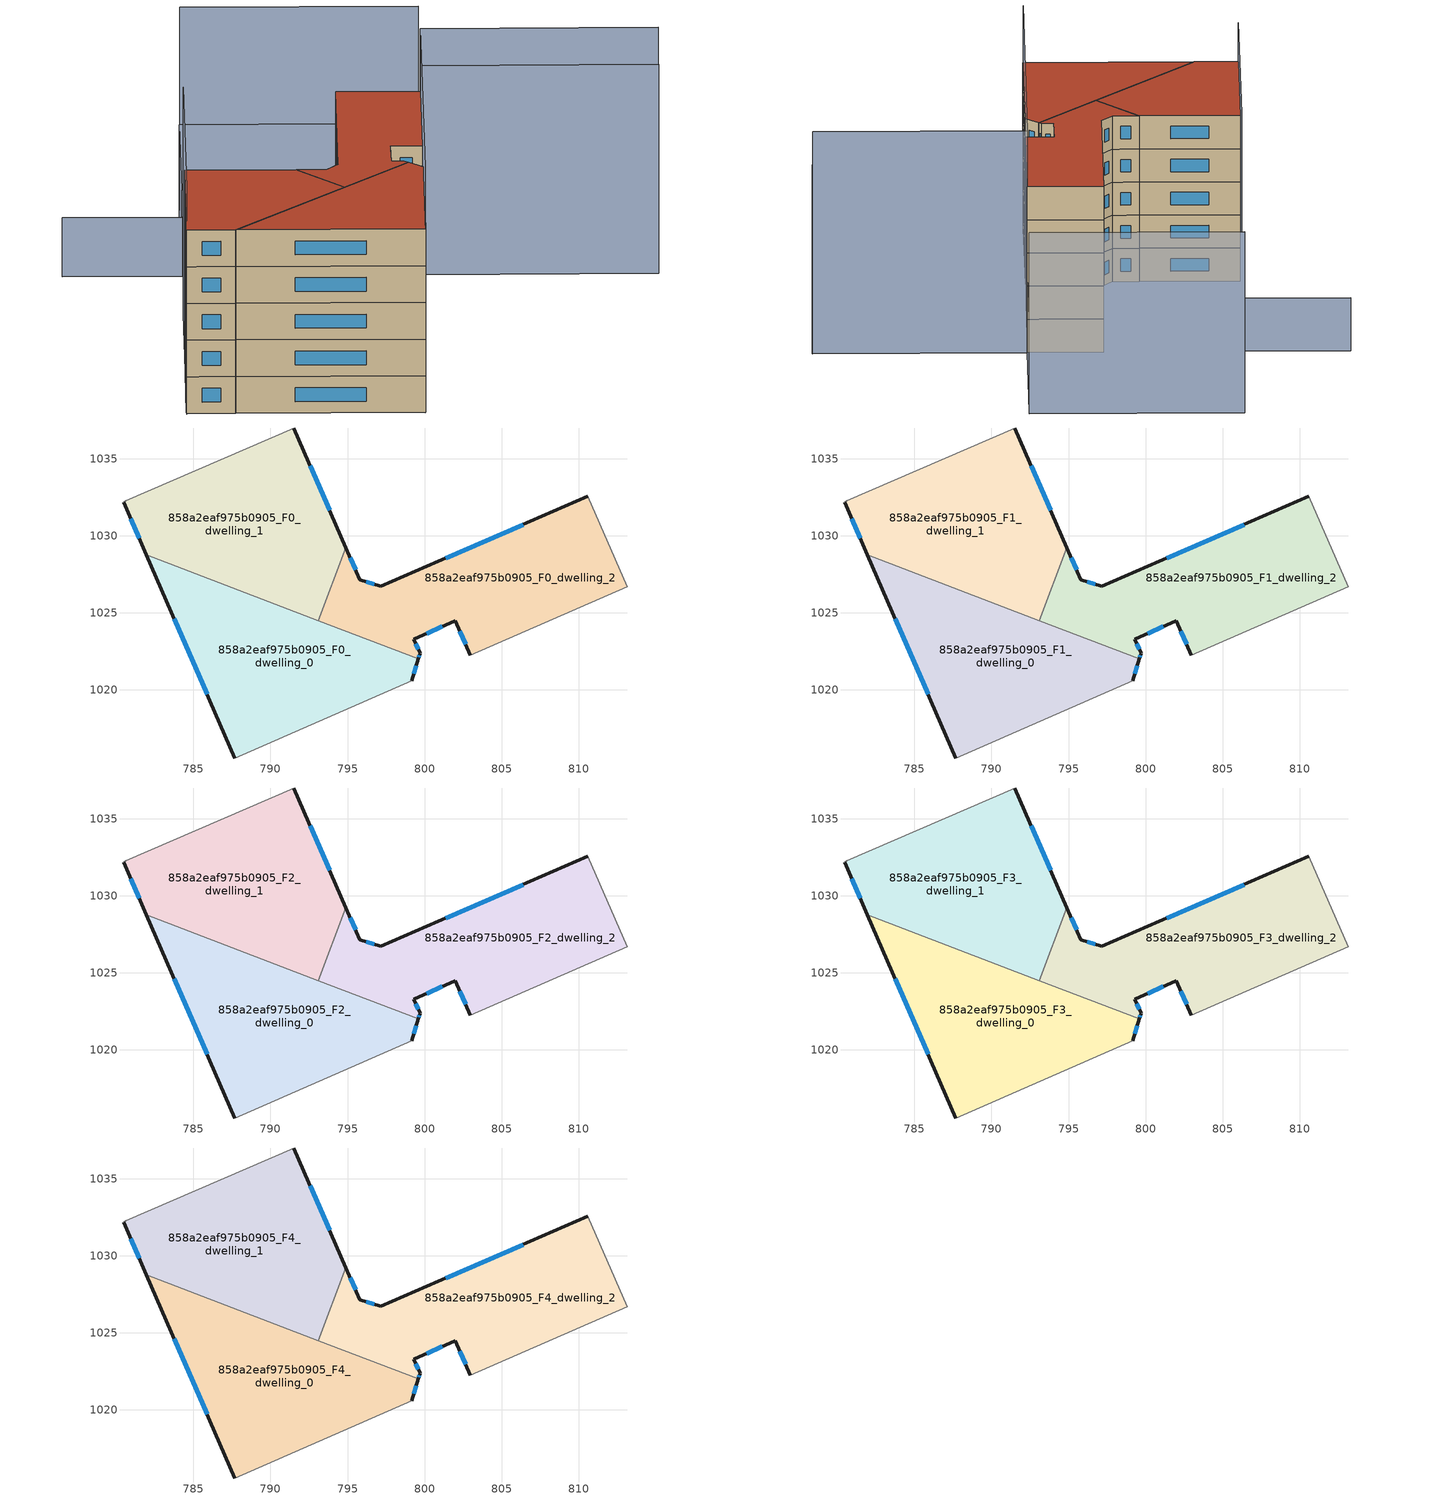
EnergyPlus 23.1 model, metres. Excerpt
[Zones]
858a2eaf975b0905_F0_dwelling_0
 floor ground (EU_floor_Construction): 799.58,1022 799.15,1020.6 787.68,1015.58 781.96,1028.75 z0
 wall outside (EU_wall_Construction): 799.15,1020.6 799.58,1022 / 781.96,1028.75 787.68,1015.58 z0:3
 wall adiabatic (EU_wall_Construction): 787.68,1015.58 799.15,1020.6 z0:3
 wall to 858a2eaf975b0905_F0_dwelling_1 (EU_wall_Construction): 793.09,1024.49 781.96,1028.75 z0:3
 wall to 858a2eaf975b0905_F0_dwelling_2 (EU_wall_Construction): 799.58,1022 793.09,1024.49 z0:3
 window (EU_Window_Construction): 799.28,1021.04 799.45,1021.56 / 783.75,1024.63 785.89,1019.71 z0.94:2.06
858a2eaf975b0905_F0_dwelling_1
 floor ground (EU_floor_Construction): 791.52,1036.99 794.9,1029.21 793.09,1024.49 781.96,1028.75 780.47,1032.18 780.61,1032.25 z0
 wall outside (EU_wall_Construction): 794.9,1029.21 791.52,1036.99 / 780.47,1032.18 781.96,1028.75 z0:3
 wall adiabatic (EU_wall_Construction): 791.52,1036.99 780.61,1032.25 780.47,1032.18 z0:3
 wall to 858a2eaf975b0905_F0_dwelling_2 (EU_wall_Construction): 793.09,1024.49 794.9,1029.21 z0:3
 window (EU_Window_Construction): 793.84,1031.65 792.58,1034.55 / 780.94,1031.11 781.49,1029.83 z0.94:2.06
858a2eaf975b0905_F0_dwelling_2
 floor ground (EU_floor_Construction): 810.59,1032.56 813.15,1026.68 802.96,1022.25 801.98,1024.5 799.3,1023.27 799.7,1022.37 799.58,1022 793.09,1024.49 794.9,1029.21 795.8,1027.14 797.15,1026.71 z0
 wall outside (EU_wall_Construction): 799.58,1022 799.7,1022.37 799.3,1023.27 801.98,1024.5 802.96,1022.25 / 810.59,1032.56 797.15,1026.71 795.8,1027.14 794.9,1029.21 z0:3
 wall adiabatic (EU_wall_Construction): 802.96,1022.25 813.15,1026.68 810.59,1032.56 z0:3
 window (EU_Window_Construction): 802.29,1023.79 802.65,1022.96 / 800.14,1023.66 801.14,1024.11 / 799.57,1022.65 799.43,1022.99 / 799.62,1022.12 799.66,1022.25 / 795.51,1027.79 795.18,1028.56 / 796.73,1026.85 796.22,1027.01 / 806.38,1030.73 801.36,1028.55 z0.94:2.06
858a2eaf975b0905_F1_dwelling_0
 floor to 858a2eaf975b0905_F0_dwelling_0 (EU_floor_Construction): 799.58,1022 799.15,1020.6 787.68,1015.58 781.96,1028.75 z3
 wall outside (EU_wall_Construction): 799.15,1020.6 799.58,1022 / 781.96,1028.75 787.68,1015.58 z3:6
 wall adiabatic (EU_wall_Construction): 787.68,1015.58 799.15,1020.6 z3:6
 wall to 858a2eaf975b0905_F1_dwelling_1 (EU_wall_Construction): 793.09,1024.49 781.96,1028.75 z3:6
 wall to 858a2eaf975b0905_F1_dwelling_2 (EU_wall_Construction): 799.58,1022 793.09,1024.49 z3:6
 window (EU_Window_Construction): 799.28,1021.04 799.45,1021.56 / 783.75,1024.63 785.89,1019.71 z3.94:5.06
858a2eaf975b0905_F1_dwelling_1
 floor to 858a2eaf975b0905_F0_dwelling_1 (EU_floor_Construction): 791.52,1036.99 794.9,1029.21 793.09,1024.49 781.96,1028.75 780.47,1032.18 780.61,1032.25 z3
 wall outside (EU_wall_Construction): 794.9,1029.21 791.52,1036.99 / 780.47,1032.18 781.96,1028.75 z3:6
 wall adiabatic (EU_wall_Construction): 791.52,1036.99 780.61,1032.25 780.47,1032.18 z3:6
 wall to 858a2eaf975b0905_F1_dwelling_2 (EU_wall_Construction): 793.09,1024.49 794.9,1029.21 z3:6
 window (EU_Window_Construction): 793.84,1031.65 792.58,1034.55 / 780.94,1031.11 781.49,1029.83 z3.94:5.06
858a2eaf975b0905_F1_dwelling_2
 floor to 858a2eaf975b0905_F0_dwelling_2 (EU_floor_Construction): 810.59,1032.56 813.15,1026.68 802.96,1022.25 801.98,1024.5 799.3,1023.27 799.7,1022.37 799.58,1022 793.09,1024.49 794.9,1029.21 795.79,1027.14 797.15,1026.71 z3
 wall outside (EU_wall_Construction): 799.58,1022 799.7,1022.37 799.3,1023.27 801.98,1024.5 802.96,1022.25 / 810.59,1032.56 797.15,1026.71 795.8,1027.14 794.9,1029.21 z3:6
 wall adiabatic (EU_wall_Construction): 802.96,1022.25 813.15,1026.68 810.59,1032.56 z3:6
 window (EU_Window_Construction): 802.29,1023.79 802.65,1022.96 / 800.14,1023.66 801.14,1024.11 / 799.57,1022.65 799.43,1022.99 / 799.62,1022.12 799.66,1022.25 / 795.51,1027.79 795.18,1028.56 / 796.73,1026.85 796.22,1027.01 / 806.38,1030.73 801.36,1028.55 z3.94:5.06
858a2eaf975b0905_F2_dwelling_0
 floor to 858a2eaf975b0905_F1_dwelling_0 (EU_floor_Construction): 799.58,1022 799.15,1020.6 787.68,1015.58 781.96,1028.75 z6
 wall outside (EU_wall_Construction): 799.15,1020.6 799.58,1022 / 781.96,1028.75 787.68,1015.58 z6:9
 wall adiabatic (EU_wall_Construction): 787.68,1015.58 799.15,1020.6 z6:9
 wall to 858a2eaf975b0905_F2_dwelling_1 (EU_wall_Construction): 793.09,1024.49 781.96,1028.75 z6:9
 wall to 858a2eaf975b0905_F2_dwelling_2 (EU_wall_Construction): 799.58,1022 793.09,1024.49 z6:9
 window (EU_Window_Construction): 799.28,1021.04 799.45,1021.56 / 783.75,1024.63 785.89,1019.71 z6.94:8.06
858a2eaf975b0905_F2_dwelling_1
 floor to 858a2eaf975b0905_F1_dwelling_1 (EU_floor_Construction): 791.52,1036.99 794.9,1029.21 793.09,1024.49 781.96,1028.75 780.47,1032.18 780.61,1032.25 z6
 wall outside (EU_wall_Construction): 794.9,1029.21 791.52,1036.99 / 780.47,1032.18 781.96,1028.75 z6:9
 wall adiabatic (EU_wall_Construction): 791.52,1036.99 780.61,1032.25 780.47,1032.18 z6:9
 wall to 858a2eaf975b0905_F2_dwelling_2 (EU_wall_Construction): 793.09,1024.49 794.9,1029.21 z6:9
 window (EU_Window_Construction): 793.84,1031.65 792.58,1034.55 / 780.94,1031.11 781.49,1029.83 z6.94:8.06
858a2eaf975b0905_F2_dwelling_2
 floor to 858a2eaf975b0905_F1_dwelling_2 (EU_floor_Construction): 810.59,1032.56 813.15,1026.68 802.96,1022.25 801.98,1024.5 799.3,1023.27 799.7,1022.37 799.58,1022 793.09,1024.49 794.9,1029.21 795.79,1027.14 797.15,1026.71 z6
 wall outside (EU_wall_Construction): 799.58,1022 799.7,1022.37 799.3,1023.27 801.98,1024.5 802.96,1022.25 / 810.59,1032.56 797.15,1026.71 795.8,1027.14 794.9,1029.21 z6:9
 wall adiabatic (EU_wall_Construction): 802.96,1022.25 813.15,1026.68 810.59,1032.56 z6:9
 window (EU_Window_Construction): 802.29,1023.79 802.65,1022.96 / 800.14,1023.66 801.14,1024.11 / 799.57,1022.65 799.43,1022.99 / 799.62,1022.12 799.66,1022.25 / 795.51,1027.79 795.18,1028.56 / 796.73,1026.85 796.22,1027.01 / 806.38,1030.73 801.36,1028.55 z6.94:8.06
858a2eaf975b0905_F3_dwelling_0
 floor to 858a2eaf975b0905_F2_dwelling_0 (EU_floor_Construction): 799.58,1022 799.15,1020.6 787.68,1015.58 781.96,1028.75 z9
 wall outside (EU_wall_Construction): 799.15,1020.6 799.58,1022 / 781.96,1028.75 787.68,1015.58 z9:12
 wall adiabatic (EU_wall_Construction): 787.68,1015.58 799.15,1020.6 z9:12
 wall to 858a2eaf975b0905_F3_dwelling_1 (EU_wall_Construction): 793.09,1024.49 781.96,1028.75 z9:12
 wall to 858a2eaf975b0905_F3_dwelling_2 (EU_wall_Construction): 799.58,1022 793.09,1024.49 z9:12
 window (EU_Window_Construction): 799.28,1021.04 799.45,1021.56 / 783.75,1024.63 785.89,1019.71 z9.94:11.06
858a2eaf975b0905_F3_dwelling_1
 floor to 858a2eaf975b0905_F2_dwelling_1 (EU_floor_Construction): 791.52,1036.99 794.9,1029.21 793.09,1024.49 781.96,1028.75 780.47,1032.18 780.61,1032.25 z9
 wall outside (EU_wall_Construction): 794.9,1029.21 791.52,1036.99 / 780.47,1032.18 781.96,1028.75 z9:12
 wall adiabatic (EU_wall_Construction): 791.52,1036.99 780.61,1032.25 780.47,1032.18 z9:12
 wall to 858a2eaf975b0905_F3_dwelling_2 (EU_wall_Construction): 793.09,1024.49 794.9,1029.21 z9:12
 window (EU_Window_Construction): 793.84,1031.65 792.58,1034.55 / 780.94,1031.11 781.49,1029.83 z9.94:11.06
858a2eaf975b0905_F3_dwelling_2
 floor to 858a2eaf975b0905_F2_dwelling_2 (EU_floor_Construction): 810.59,1032.56 813.15,1026.68 802.96,1022.25 801.98,1024.5 799.3,1023.27 799.7,1022.37 799.58,1022 793.09,1024.49 794.9,1029.21 795.79,1027.14 797.15,1026.71 z9
 wall outside (EU_wall_Construction): 799.58,1022 799.7,1022.37 799.3,1023.27 801.98,1024.5 802.96,1022.25 / 810.59,1032.56 797.15,1026.71 795.8,1027.14 794.9,1029.21 z9:12
 wall adiabatic (EU_wall_Construction): 802.96,1022.25 813.15,1026.68 810.59,1032.56 z9:12
 window (EU_Window_Construction): 802.29,1023.79 802.65,1022.96 / 800.14,1023.66 801.14,1024.11 / 799.57,1022.65 799.43,1022.99 / 799.62,1022.12 799.66,1022.25 / 795.51,1027.79 795.18,1028.56 / 796.73,1026.85 796.22,1027.01 / 806.38,1030.73 801.36,1028.55 z9.94:11.06
858a2eaf975b0905_F4_dwelling_0
 floor to 858a2eaf975b0905_F3_dwelling_0 (EU_floor_Construction): 799.58,1022 799.15,1020.6 787.68,1015.58 781.96,1028.75 z12
 wall outside (EU_wall_Construction): 799.15,1020.6 799.58,1022 / 781.96,1028.75 787.68,1015.58 z12:15
 wall adiabatic (EU_wall_Construction): 787.68,1015.58 799.15,1020.6 z12:15
 wall to 858a2eaf975b0905_F4_dwelling_1 (EU_wall_Construction): 793.09,1024.49 781.96,1028.75 z12:15
 wall to 858a2eaf975b0905_F4_dwelling_2 (EU_wall_Construction): 799.58,1022 793.09,1024.49 z12:15
 window (EU_Window_Construction): 799.28,1021.04 799.45,1021.56 / 783.75,1024.63 785.89,1019.71 z12.94:14.06
 roof outside (EU_roof_Construction): 799.15,1020.6 799.58,1022 781.96,1028.75 787.68,1015.58 z15
858a2eaf975b0905_F4_dwelling_1
 floor to 858a2eaf975b0905_F3_dwelling_1 (EU_floor_Construction): 791.52,1036.99 794.9,1029.21 793.09,1024.49 781.96,1028.75 780.47,1032.18 780.61,1032.25 z12
 wall outside (EU_wall_Construction): 794.9,1029.21 791.52,1036.99 / 780.47,1032.18 781.96,1028.75 z12:15
 wall adiabatic (EU_wall_Construction): 791.52,1036.99 780.61,1032.25 780.47,1032.18 z12:15
 wall to 858a2eaf975b0905_F4_dwelling_2 (EU_wall_Construction): 793.09,1024.49 794.9,1029.21 z12:15
 window (EU_Window_Construction): 793.84,1031.65 792.58,1034.55 / 780.94,1031.11 781.49,1029.83 z12.94:14.06
 roof outside (EU_roof_Construction): 793.09,1024.49 794.9,1029.21 791.52,1036.99 780.61,1032.25 780.47,1032.18 781.96,1028.75 z15
858a2eaf975b0905_F4_dwelling_2
 floor to 858a2eaf975b0905_F3_dwelling_2 (EU_floor_Construction): 810.59,1032.56 813.15,1026.68 802.96,1022.25 801.98,1024.5 799.3,1023.27 799.7,1022.37 799.58,1022 793.09,1024.49 794.9,1029.21 795.79,1027.14 797.15,1026.71 z12
 wall outside (EU_wall_Construction): 799.58,1022 799.7,1022.37 799.3,1023.27 801.98,1024.5 802.96,1022.25 / 810.59,1032.56 797.15,1026.71 795.8,1027.14 794.9,1029.21 z12:15
 wall adiabatic (EU_wall_Construction): 802.96,1022.25 813.15,1026.68 810.59,1032.56 z12:15
 window (EU_Window_Construction): 802.29,1023.79 802.65,1022.96 / 800.14,1023.66 801.14,1024.11 / 799.57,1022.65 799.43,1022.99 / 799.62,1022.12 799.66,1022.25 / 795.51,1027.79 795.18,1028.56 / 796.73,1026.85 796.22,1027.01 / 806.38,1030.73 801.36,1028.55 z12.94:14.06
 roof outside (EU_roof_Construction): 813.15,1026.68 810.59,1032.56 797.15,1026.71 795.8,1027.14 794.9,1029.21 793.09,1024.49 799.58,1022 799.7,1022.37 799.3,1023.27 801.98,1024.5 802.96,1022.25 z15
shading: 787.61,1015.58 813.19,1026.7 / 813.19,1026.7 820.37,1010.19 z0:20.1; 820.37,1010.12 813.15,1026.68 z0:17.1; 813.16,1026.67 805.91,1043.24 / 805.91,1043.24 818.04,1048.54 / 818.04,1048.54 825.28,1031.96 / 825.28,1031.96 813.16,1026.67 z0:7; 825.75,1032.16 818.52,1048.71 z0:16.4; 798.93,1040.21 780.4,1032.14 z0:18.5; 812.94,1046.3 805.92,1043.23 / 805.92,1043.23 802.28,1051.57 z0:4.8
[Building]
EU S2 Campaign: North Axis=0; Terrain=City; Solar Distribution=FullExterior
[Site:Location]
Vienna: Latitude=48; Longitude=16.5; Time Zone=1; Elevation=183
[SizingPeriod:WeatherFileDays]
AnnualSizingPeriod: Begin Month=1; Begin Day of Month=1; End Month=12; End Day of Month=31; Day of Week for Start Day=Monday; Use Weather File Daylight Saving Period=No; Use Weather File Rain and Snow Indicators=No
[MATERIAL]
EU_InternalMass_Material: Roughness=MediumRough; Thickness=0.1; Conductivity=1; Density=1800; Specific Heat=900; Thermal Absorptance=0.9; Solar Absorptance=0.7; Visible Absorptance=0.7
[MATERIAL:NOMASS] Roughness=MediumRough; Thermal Absorptance=0.9; Solar Absorptance=0.7; Visible Absorptance=0.7
Name | Thermal Resistance
EU_wall_NoMass | 0.914258
EU_roof_NoMass | 0.954009
EU_floor_NoMass | 1.09711
[WINDOWMATERIAL:SIMPLEGLAZINGSYSTEM]
EU_Window_SimpleGlazing: UFactor=2.09642; Solar Heat Gain Coefficient=0.65; Visible Transmittance=0.65
[CONSTRUCTION]
EU_wall_Construction: EU_wall_NoMass
EU_roof_Construction: EU_roof_NoMass
EU_floor_Construction: EU_floor_NoMass
EU_Window_Construction: EU_Window_SimpleGlazing
EU_InternalMass_Construction: EU_InternalMass_Material
[ZONE] Type=1; Multiplier=1; Ceiling Height=autocalculate; Floor Area=autocalculate; Part of Total Floor Area=Yes
Name | Volume
858a2eaf975b0905_F0_dwelling_0; 858a2eaf975b0905_F1_dwelling_0; 858a2eaf975b0905_F2_dwelling_0; 858a2eaf975b0905_F3_dwelling_0; 858a2eaf975b0905_F4_dwelling_0 | 311.224
858a2eaf975b0905_F0_dwelling_1; 858a2eaf975b0905_F1_dwelling_1; 858a2eaf975b0905_F2_dwelling_1; 858a2eaf975b0905_F3_dwelling_1; 858a2eaf975b0905_F4_dwelling_1 | 311.265
858a2eaf975b0905_F0_dwelling_2; 858a2eaf975b0905_F1_dwelling_2; 858a2eaf975b0905_F2_dwelling_2; 858a2eaf975b0905_F3_dwelling_2; 858a2eaf975b0905_F4_dwelling_2 | 311.283
[INTERNALMASS] Construction=EU_InternalMass_Construction
Name | Zone or ZoneList | Surface Area
858a2eaf975b0905_F0_dwelling_0_EU_InternalMass | 858a2eaf975b0905_F0_dwelling_0 | 103.748
858a2eaf975b0905_F0_dwelling_1_EU_InternalMass | 858a2eaf975b0905_F0_dwelling_1 | 103.755
858a2eaf975b0905_F0_dwelling_2_EU_InternalMass | 858a2eaf975b0905_F0_dwelling_2 | 103.765
858a2eaf975b0905_F1_dwelling_0_EU_InternalMass | 858a2eaf975b0905_F1_dwelling_0 | 103.748
858a2eaf975b0905_F1_dwelling_1_EU_InternalMass | 858a2eaf975b0905_F1_dwelling_1 | 103.755
858a2eaf975b0905_F1_dwelling_2_EU_InternalMass | 858a2eaf975b0905_F1_dwelling_2 | 103.765
858a2eaf975b0905_F2_dwelling_0_EU_InternalMass | 858a2eaf975b0905_F2_dwelling_0 | 103.748
858a2eaf975b0905_F2_dwelling_1_EU_InternalMass | 858a2eaf975b0905_F2_dwelling_1 | 103.755
858a2eaf975b0905_F2_dwelling_2_EU_InternalMass | 858a2eaf975b0905_F2_dwelling_2 | 103.765
858a2eaf975b0905_F3_dwelling_0_EU_InternalMass | 858a2eaf975b0905_F3_dwelling_0 | 103.748
858a2eaf975b0905_F3_dwelling_1_EU_InternalMass | 858a2eaf975b0905_F3_dwelling_1 | 103.755
858a2eaf975b0905_F3_dwelling_2_EU_InternalMass | 858a2eaf975b0905_F3_dwelling_2 | 103.765
858a2eaf975b0905_F4_dwelling_0_EU_InternalMass | 858a2eaf975b0905_F4_dwelling_0 | 103.748
858a2eaf975b0905_F4_dwelling_1_EU_InternalMass | 858a2eaf975b0905_F4_dwelling_1 | 103.755
858a2eaf975b0905_F4_dwelling_2_EU_InternalMass | 858a2eaf975b0905_F4_dwelling_2 | 103.765
[OTHEREQUIPMENT] Fuel Type=Electricity; Design Level Calculation Method=Watts/Area; Power per Zone Floor Area=1; Fraction Latent=0; Fraction Radiant=0; Fraction Lost=0; Carbon Dioxide Generation Rate=0; EndUse Subcategory=EU_Step8_InternalGains
Name | Zone or ZoneList or Space or SpaceList | Schedule
EU_Step8_InternalGain_858a2eaf975b0905_F0_dwelling_0_f000 | 858a2eaf975b0905_F0_dwelling_0 | EU_Step8_GainSchedule_858a2eaf975b0905_F0_dwelling_0_f000
EU_Step8_InternalGain_858a2eaf975b0905_F0_dwelling_1_f000 | 858a2eaf975b0905_F0_dwelling_1 | EU_Step8_GainSchedule_858a2eaf975b0905_F0_dwelling_1_f000
EU_Step8_InternalGain_858a2eaf975b0905_F0_dwelling_2_f000 | 858a2eaf975b0905_F0_dwelling_2 | EU_Step8_GainSchedule_858a2eaf975b0905_F0_dwelling_2_f000
EU_Step8_InternalGain_858a2eaf975b0905_F1_dwelling_0_f000 | 858a2eaf975b0905_F1_dwelling_0 | EU_Step8_GainSchedule_858a2eaf975b0905_F1_dwelling_0_f000
EU_Step8_InternalGain_858a2eaf975b0905_F1_dwelling_1_f000 | 858a2eaf975b0905_F1_dwelling_1 | EU_Step8_GainSchedule_858a2eaf975b0905_F1_dwelling_1_f000
EU_Step8_InternalGain_858a2eaf975b0905_F1_dwelling_2_f000 | 858a2eaf975b0905_F1_dwelling_2 | EU_Step8_GainSchedule_858a2eaf975b0905_F1_dwelling_2_f000
EU_Step8_InternalGain_858a2eaf975b0905_F2_dwelling_0_f000 | 858a2eaf975b0905_F2_dwelling_0 | EU_Step8_GainSchedule_858a2eaf975b0905_F2_dwelling_0_f000
EU_Step8_InternalGain_858a2eaf975b0905_F2_dwelling_1_f000 | 858a2eaf975b0905_F2_dwelling_1 | EU_Step8_GainSchedule_858a2eaf975b0905_F2_dwelling_1_f000
EU_Step8_InternalGain_858a2eaf975b0905_F2_dwelling_2_f000 | 858a2eaf975b0905_F2_dwelling_2 | EU_Step8_GainSchedule_858a2eaf975b0905_F2_dwelling_2_f000
EU_Step8_InternalGain_858a2eaf975b0905_F3_dwelling_0_f000 | 858a2eaf975b0905_F3_dwelling_0 | EU_Step8_GainSchedule_858a2eaf975b0905_F3_dwelling_0_f000
EU_Step8_InternalGain_858a2eaf975b0905_F3_dwelling_1_f000 | 858a2eaf975b0905_F3_dwelling_1 | EU_Step8_GainSchedule_858a2eaf975b0905_F3_dwelling_1_f000
EU_Step8_InternalGain_858a2eaf975b0905_F3_dwelling_2_f000 | 858a2eaf975b0905_F3_dwelling_2 | EU_Step8_GainSchedule_858a2eaf975b0905_F3_dwelling_2_f000
EU_Step8_InternalGain_858a2eaf975b0905_F4_dwelling_0_f000 | 858a2eaf975b0905_F4_dwelling_0 | EU_Step8_GainSchedule_858a2eaf975b0905_F4_dwelling_0_f000
EU_Step8_InternalGain_858a2eaf975b0905_F4_dwelling_1_f000 | 858a2eaf975b0905_F4_dwelling_1 | EU_Step8_GainSchedule_858a2eaf975b0905_F4_dwelling_1_f000
EU_Step8_InternalGain_858a2eaf975b0905_F4_dwelling_2_f000 | 858a2eaf975b0905_F4_dwelling_2 | EU_Step8_GainSchedule_858a2eaf975b0905_F4_dwelling_2_f000
[ZONEVENTILATION:DESIGNFLOWRATE] Schedule=EU_AlwaysOn; Design Flow Rate Calculation Method=AirChanges/Hour; Air Changes per Hour=0.546891; Ventilation Type=Natural; Fan Pressure Rise=0; Fan Total Efficiency=1; Constant Term Coefficient=1; Temperature Term Coefficient=0; Velocity Term Coefficient=0; Velocity Squared Term Coefficient=0; Minimum Indoor Temperature=-100; Maximum Indoor Temperature=100; Delta Temperature=-100; Minimum Outdoor Temperature=-100; Maximum Outdoor Temperature=100; Maximum Wind Speed=40
Name | Zone or ZoneList or Space or SpaceList
EU_ConstantAir_858a2eaf975b0905_F0_dwelling_0 | 858a2eaf975b0905_F0_dwelling_0
EU_ConstantAir_858a2eaf975b0905_F0_dwelling_1 | 858a2eaf975b0905_F0_dwelling_1
EU_ConstantAir_858a2eaf975b0905_F0_dwelling_2 | 858a2eaf975b0905_F0_dwelling_2
EU_ConstantAir_858a2eaf975b0905_F1_dwelling_0 | 858a2eaf975b0905_F1_dwelling_0
EU_ConstantAir_858a2eaf975b0905_F1_dwelling_1 | 858a2eaf975b0905_F1_dwelling_1
EU_ConstantAir_858a2eaf975b0905_F1_dwelling_2 | 858a2eaf975b0905_F1_dwelling_2
EU_ConstantAir_858a2eaf975b0905_F2_dwelling_0 | 858a2eaf975b0905_F2_dwelling_0
EU_ConstantAir_858a2eaf975b0905_F2_dwelling_1 | 858a2eaf975b0905_F2_dwelling_1
EU_ConstantAir_858a2eaf975b0905_F2_dwelling_2 | 858a2eaf975b0905_F2_dwelling_2
EU_ConstantAir_858a2eaf975b0905_F3_dwelling_0 | 858a2eaf975b0905_F3_dwelling_0
EU_ConstantAir_858a2eaf975b0905_F3_dwelling_1 | 858a2eaf975b0905_F3_dwelling_1
EU_ConstantAir_858a2eaf975b0905_F3_dwelling_2 | 858a2eaf975b0905_F3_dwelling_2
EU_ConstantAir_858a2eaf975b0905_F4_dwelling_0 | 858a2eaf975b0905_F4_dwelling_0
EU_ConstantAir_858a2eaf975b0905_F4_dwelling_1 | 858a2eaf975b0905_F4_dwelling_1
EU_ConstantAir_858a2eaf975b0905_F4_dwelling_2 | 858a2eaf975b0905_F4_dwelling_2
[HVACTEMPLATE:THERMOSTAT] Constant Heating Setpoint=20; Constant Cooling Setpoint=50
EU_HeatOnly_858a2eaf975b0905_F0_dwelling_0; EU_HeatOnly_858a2eaf975b0905_F0_dwelling_1; EU_HeatOnly_858a2eaf975b0905_F0_dwelling_2; EU_HeatOnly_858a2eaf975b0905_F1_dwelling_0; EU_HeatOnly_858a2eaf975b0905_F1_dwelling_1; EU_HeatOnly_858a2eaf975b0905_F1_dwelling_2; EU_HeatOnly_858a2eaf975b0905_F2_dwelling_0; EU_HeatOnly_858a2eaf975b0905_F2_dwelling_1; EU_HeatOnly_858a2eaf975b0905_F2_dwelling_2; EU_HeatOnly_858a2eaf975b0905_F3_dwelling_0; EU_HeatOnly_858a2eaf975b0905_F3_dwelling_1; EU_HeatOnly_858a2eaf975b0905_F3_dwelling_2; EU_HeatOnly_858a2eaf975b0905_F4_dwelling_0; EU_HeatOnly_858a2eaf975b0905_F4_dwelling_1; EU_HeatOnly_858a2eaf975b0905_F4_dwelling_2
[HVACTEMPLATE:ZONE:IDEALLOADSAIRSYSTEM] System Availability Schedule=EU_AlwaysOn; Maximum Heating Supply Air Temperature=50; Minimum Cooling Supply Air Temperature=13; Maximum Heating Supply Air Humidity Ratio=0.0156; Minimum Cooling Supply Air Humidity Ratio=0.0077; Heating Limit=NoLimit; Cooling Limit=NoLimit; Heating Availability Schedule=EU_AlwaysOn; Cooling Availability Schedule=EU_CoolingOff; Dehumidification Control Type=ConstantSensibleHeatRatio; Cooling Sensible Heat Ratio=0.7; Dehumidification Setpoint=60; Humidification Control Type=None; Humidification Setpoint=30; Outdoor Air Method=None; Outdoor Air Flow Rate per Person=0.00944; Outdoor Air Flow Rate per Zone Floor Area=0; Outdoor Air Flow Rate per Zone=0; Demand Controlled Ventilation Type=None; Outdoor Air Economizer Type=NoEconomizer; Heat Recovery Type=None; Sensible Heat Recovery Effectiveness=0.7; Latent Heat Recovery Effectiveness=0.65
Name | Template Thermostat
858a2eaf975b0905_F0_dwelling_0 | EU_HeatOnly_858a2eaf975b0905_F0_dwelling_0
858a2eaf975b0905_F0_dwelling_1 | EU_HeatOnly_858a2eaf975b0905_F0_dwelling_1
858a2eaf975b0905_F0_dwelling_2 | EU_HeatOnly_858a2eaf975b0905_F0_dwelling_2
858a2eaf975b0905_F1_dwelling_0 | EU_HeatOnly_858a2eaf975b0905_F1_dwelling_0
858a2eaf975b0905_F1_dwelling_1 | EU_HeatOnly_858a2eaf975b0905_F1_dwelling_1
858a2eaf975b0905_F1_dwelling_2 | EU_HeatOnly_858a2eaf975b0905_F1_dwelling_2
858a2eaf975b0905_F2_dwelling_0 | EU_HeatOnly_858a2eaf975b0905_F2_dwelling_0
858a2eaf975b0905_F2_dwelling_1 | EU_HeatOnly_858a2eaf975b0905_F2_dwelling_1
858a2eaf975b0905_F2_dwelling_2 | EU_HeatOnly_858a2eaf975b0905_F2_dwelling_2
858a2eaf975b0905_F3_dwelling_0 | EU_HeatOnly_858a2eaf975b0905_F3_dwelling_0
858a2eaf975b0905_F3_dwelling_1 | EU_HeatOnly_858a2eaf975b0905_F3_dwelling_1
858a2eaf975b0905_F3_dwelling_2 | EU_HeatOnly_858a2eaf975b0905_F3_dwelling_2
858a2eaf975b0905_F4_dwelling_0 | EU_HeatOnly_858a2eaf975b0905_F4_dwelling_0
858a2eaf975b0905_F4_dwelling_1 | EU_HeatOnly_858a2eaf975b0905_F4_dwelling_1
858a2eaf975b0905_F4_dwelling_2 | EU_HeatOnly_858a2eaf975b0905_F4_dwelling_2
[SIZING:ZONE] Zone Cooling Design Supply Air Temperature Input Method=SupplyAirTemperature; Zone Cooling Design Supply Air Temperature=13; Zone Heating Design Supply Air Temperature Input Method=SupplyAirTemperature; Zone Heating Design Supply Air Temperature=50; Zone Cooling Design Supply Air Humidity Ratio=0.008; Zone Heating Design Supply Air Humidity Ratio=0.008; Cooling Design Air Flow Method=DesignDay; Cooling Design Air Flow Rate=0; Cooling Minimum Air Flow per Zone Floor Area=0.000762; Cooling Minimum Air Flow=0; Cooling Minimum Air Flow Fraction=0.2; Heating Design Air Flow Method=DesignDay; Heating Design Air Flow Rate=0; Heating Maximum Air Flow per Zone Floor Area=0.002032; Heating Maximum Air Flow=0.141576; Heating Maximum Air Flow Fraction=0.3; Account for Dedicated Outdoor Air System=No; Dedicated Outdoor Air System Control Strategy=NeutralSupplyAir; Dedicated Outdoor Air Low Setpoint Temperature for Design=autosize; Dedicated Outdoor Air High Setpoint Temperature for Design=autosize; Zone Load Sizing Method=Sensible Load Only No Latent Load; Zone Latent Cooling Design Supply Air Humidity Ratio Input Method=HumidityRatioDifference; Zone Cooling Design Supply Air Humidity Ratio Difference=0.005; Zone Latent Heating Design Supply Air Humidity Ratio Input Method=HumidityRatioDifference; Zone Humidification Design Supply Air Humidity Ratio Difference=0.005
858a2eaf975b0905_F0_dwelling_0; 858a2eaf975b0905_F0_dwelling_1; 858a2eaf975b0905_F0_dwelling_2; 858a2eaf975b0905_F1_dwelling_0; 858a2eaf975b0905_F1_dwelling_1; 858a2eaf975b0905_F1_dwelling_2; 858a2eaf975b0905_F2_dwelling_0; 858a2eaf975b0905_F2_dwelling_1; 858a2eaf975b0905_F2_dwelling_2; 858a2eaf975b0905_F3_dwelling_0; 858a2eaf975b0905_F3_dwelling_1; 858a2eaf975b0905_F3_dwelling_2; 858a2eaf975b0905_F4_dwelling_0; 858a2eaf975b0905_F4_dwelling_1; 858a2eaf975b0905_F4_dwelling_2
[SCHEDULE:CONSTANT]
Name | Hourly Value
EU_AlwaysOn | 1
EU_CoolingOff | 0
[SCHEDULE:FILE] Column Number=1; Rows to Skip at Top=0; Number of Hours of Data=8760; Column Separator=Comma; Interpolate to Timestep=No; Minutes per Item=60; Adjust Schedule for Daylight Savings=Yes
Name | File
EU_Step8_GainSchedule_858a2eaf975b0905_F0_dwelling_0_f000 | ../../schedules/858a2eaf975b0905/858a2eaf975b0905_F0_dwelling_0_f000_gain.csv
EU_Step8_GainSchedule_858a2eaf975b0905_F0_dwelling_1_f000 | ../../schedules/858a2eaf975b0905/858a2eaf975b0905_F0_dwelling_1_f000_gain.csv
EU_Step8_GainSchedule_858a2eaf975b0905_F0_dwelling_2_f000 | ../../schedules/858a2eaf975b0905/858a2eaf975b0905_F0_dwelling_2_f000_gain.csv
EU_Step8_GainSchedule_858a2eaf975b0905_F1_dwelling_0_f000 | ../../schedules/858a2eaf975b0905/858a2eaf975b0905_F1_dwelling_0_f000_gain.csv
EU_Step8_GainSchedule_858a2eaf975b0905_F1_dwelling_1_f000 | ../../schedules/858a2eaf975b0905/858a2eaf975b0905_F1_dwelling_1_f000_gain.csv
EU_Step8_GainSchedule_858a2eaf975b0905_F1_dwelling_2_f000 | ../../schedules/858a2eaf975b0905/858a2eaf975b0905_F1_dwelling_2_f000_gain.csv
EU_Step8_GainSchedule_858a2eaf975b0905_F2_dwelling_0_f000 | ../../schedules/858a2eaf975b0905/858a2eaf975b0905_F2_dwelling_0_f000_gain.csv
EU_Step8_GainSchedule_858a2eaf975b0905_F2_dwelling_1_f000 | ../../schedules/858a2eaf975b0905/858a2eaf975b0905_F2_dwelling_1_f000_gain.csv
EU_Step8_GainSchedule_858a2eaf975b0905_F2_dwelling_2_f000 | ../../schedules/858a2eaf975b0905/858a2eaf975b0905_F2_dwelling_2_f000_gain.csv
EU_Step8_GainSchedule_858a2eaf975b0905_F3_dwelling_0_f000 | ../../schedules/858a2eaf975b0905/858a2eaf975b0905_F3_dwelling_0_f000_gain.csv
EU_Step8_GainSchedule_858a2eaf975b0905_F3_dwelling_1_f000 | ../../schedules/858a2eaf975b0905/858a2eaf975b0905_F3_dwelling_1_f000_gain.csv
EU_Step8_GainSchedule_858a2eaf975b0905_F3_dwelling_2_f000 | ../../schedules/858a2eaf975b0905/858a2eaf975b0905_F3_dwelling_2_f000_gain.csv
EU_Step8_GainSchedule_858a2eaf975b0905_F4_dwelling_0_f000 | ../../schedules/858a2eaf975b0905/858a2eaf975b0905_F4_dwelling_0_f000_gain.csv
EU_Step8_GainSchedule_858a2eaf975b0905_F4_dwelling_1_f000 | ../../schedules/858a2eaf975b0905/858a2eaf975b0905_F4_dwelling_1_f000_gain.csv
EU_Step8_GainSchedule_858a2eaf975b0905_F4_dwelling_2_f000 | ../../schedules/858a2eaf975b0905/858a2eaf975b0905_F4_dwelling_2_f000_gain.csv
